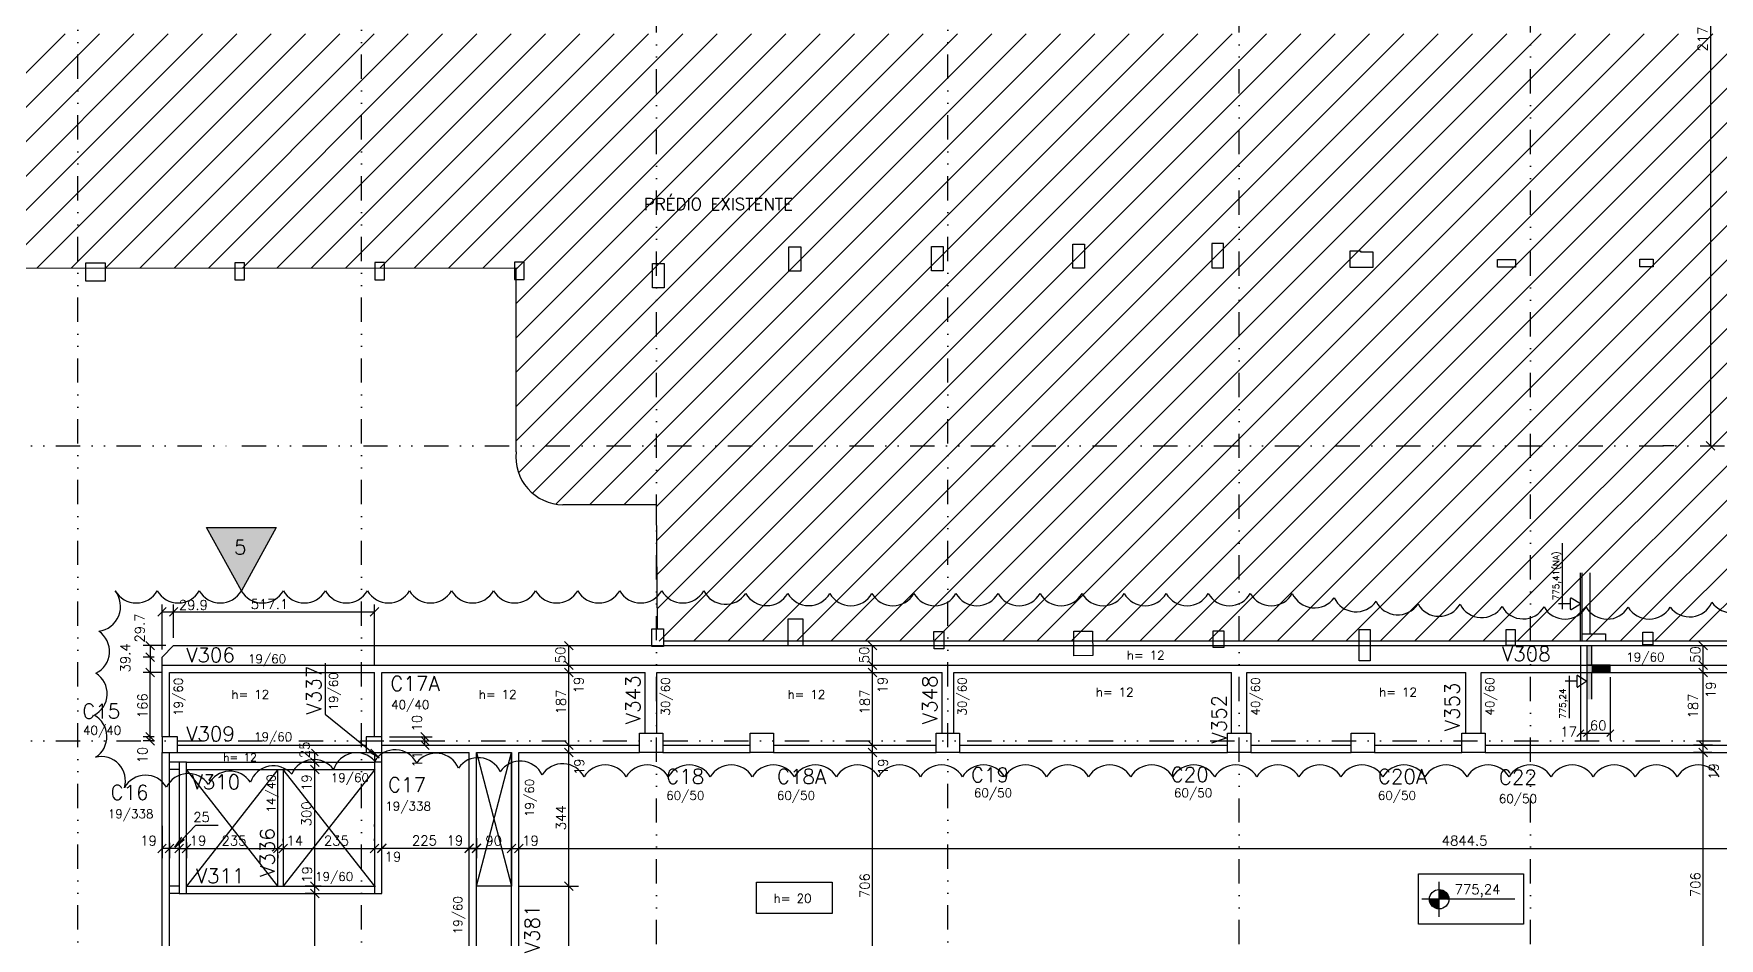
# Model space of a CAD drawing. Extents: x 550442 to 565317, y -292 to 10221.
# Drawn here: x 554076 to 558416, y 5559 to 7888 of the extents above; entities that cross this region are included whole.
import ezdxf

# ---------------------------------------------------------------- set-up
doc = ezdxf.new("R2010")
doc.units = 0
doc.header["$LTSCALE"] = 125
doc.header["$MEASUREMENT"] = 0
doc.linetypes.add('DIVIDE', pattern=[1.25, 0.5, -0.25, 0, -0.25, 0, -0.25])
doc.layers.get('0').update_dxf_attribs({"linetype": 'CONTINUOUS'})
for name, color, linetype in [('110', 113, 'CONTINUOUS'), ('205', 14, 'DIVIDE'), ('216', 7, 'CONTINUOUS'), ('219', 240, 'CONTINUOUS'), ('220', 4, 'CONTINUOUS'), ('221', 5, 'CONTINUOUS'), ('226', 10, 'CONTINUOUS'), ('230', 3, 'CONTINUOUS'), ('232', 7, 'CONTINUOUS'), ('238', 11, 'CONTINUOUS'), ('239', 4, 'CONTINUOUS'), ('250', 5, 'CONTINUOUS'), ('253', 253, 'CONTINUOUS')]:
    doc.layers.add(name, color=color, linetype=linetype)
doc.styles.get("Standard").update_dxf_attribs({"font": 'ROMANS.SHX'})

# ---------------------------------------------------------------- blocks, each defined once
blk = doc.blocks.new('_H179BAF5357-002')
for p, q in [((1132.732889, 4226.325057), (1736.29279, 4829.884958)), ((1221.15929, 4226.36311), (1824.681138, 4829.884958)), ((1309.58569, 4226.401163), (1913.069486, 4829.884958)), ((1398.012091, 4226.439216), (2001.457833, 4829.884958)), ((1486.438491, 4226.477268), (2089.846181, 4829.884958)), ((1574.864892, 4226.515321), (2178.234529, 4829.884958)), ((1663.291292, 4226.553374), (2266.622876, 4829.884958)), ((1751.717693, 4226.591427), (2355.011224, 4829.884958)), ((1840.144093, 4226.62948), (2443.399572, 4829.884958)), ((1928.570494, 4226.667533), (2531.787919, 4829.884958)), ((2016.996895, 4226.705586), (2620.176267, 4829.884958)), ((2105.423295, 4226.743639), (2708.564615, 4829.884958)), ((2193.849696, 4226.781692), (2796.952962, 4829.884958)), ((2282.276096, 4226.819744), (2885.34131, 4829.884958)), ((2370.702497, 4226.857797), (2973.729657, 4829.884958)), ((2459.128897, 4226.89585), (3062.118005, 4829.884958)), ((2547.555298, 4226.933903), (3150.506353, 4829.884958)), ((2635.981698, 4226.971956), (3238.8947, 4829.884958)), ((2724.408099, 4227.010009), (3327.283048, 4829.884958)), ((2812.834499, 4227.048062), (3415.671396, 4829.884958)), ((2897.893361, 3781.776837), (3946.001482, 4829.884958)), ((2897.893361, 3870.165185), (3857.613134, 4829.884958)), ((2897.893361, 3958.553532), (3769.224786, 4829.884958)), ((2897.893361, 4046.94188), (3680.836439, 4829.884958)), ((2897.893361, 4135.330228), (3592.448091, 4829.884958)), ((2897.893361, 4223.718575), (3504.059743, 4829.884958)), ((2904.727095, 3700.222224), (4034.389829, 4829.884958)), ((2939.976928, 3647.083709), (4122.778177, 4829.884958)), ((3000.745926, 3619.46436), (4211.166525, 4829.884958)), ((3087.400371, 3617.730457), (4299.554872, 4829.884958)), ((3175.608619, 3617.550357), (4387.94322, 4829.884958)), ((3259.530009, 3613.0834), (4476.331567, 4829.884958)), ((3260.169706, 3525.334749), (4564.719915, 4829.884958)), ((3260.809402, 3437.586098), (4653.108263, 4829.884958)), ((3261.449099, 3349.837447), (4741.49661, 4829.884958)), ((3266.009497, 3266.009497), (4829.884958, 4829.884958)), ((3354.397845, 3266.009497), (4918.273306, 4829.884958)), ((3442.786193, 3266.009497), (5006.661653, 4829.884958)), ((3531.17454, 3266.009497), (5095.050001, 4829.884958)), ((3619.562888, 3266.009497), (5183.438349, 4829.884958)), ((3707.951236, 3266.009497), (5271.826696, 4829.884958)), ((3796.339583, 3266.009497), (5360.215044, 4829.884958)), ((3884.727931, 3266.009497), (5448.603392, 4829.884958)), ((3973.116279, 3266.009497), (5536.991739, 4829.884958)), ((4061.504626, 3266.009497), (5625.380087, 4829.884958)), ((4149.892974, 3266.009497), (5713.768435, 4829.884958)), ((4238.281322, 3266.009497), (5802.156782, 4829.884958)), ((4326.669669, 3266.009497), (5890.54513, 4829.884958)), ((4415.058017, 3266.009497), (5978.933478, 4829.884958)), ((4503.446365, 3266.009497), (6067.321825, 4829.884958)), ((4591.834712, 3266.009497), (6155.710173, 4829.884958)), ((4680.22306, 3266.009497), (6244.09852, 4829.884958)), ((4768.611408, 3266.009497), (6332.486868, 4829.884958)), ((4856.999755, 3266.009497), (6420.875216, 4829.884958)), ((4945.388103, 3266.009497), (6509.263563, 4829.884958)), ((5033.77645, 3266.009497), (6597.651911, 4829.884958)), ((5122.164798, 3266.009497), (6686.040259, 4829.884958)), ((5210.553146, 3266.009497), (6774.428606, 4829.884958)), ((5298.941493, 3266.009497), (6862.816954, 4829.884958)), ((5387.329841, 3266.009497), (6951.205302, 4829.884958)), ((5475.718189, 3266.009497), (7039.593649, 4829.884958)), ((5564.106536, 3266.009497), (7127.981997, 4829.884958)), ((5652.494884, 3266.009497), (7216.370345, 4829.884958)), ((5740.883232, 3266.009497), (7304.758692, 4829.884958)), ((5829.271579, 3266.009497), (7393.14704, 4829.884958)), ((5917.659927, 3266.009497), (7481.535388, 4829.884958))]:
    blk.add_line(p, q)

msp = doc.modelspace()

# ---------------------------------------------------------------- linework, layer by layer
for p, q in [((558012.3, 6406.8), (558012.3, 6576.5)), ((558058.6, 6324.3), (558058.6, 6500.7)), ((558063.6, 6343.3), (558063.6, 6500.7)), ((558083.6, 6343.3), (558083.6, 6500.7)), ((558032.8, 6420.4), (558032.8, 6434.1)), ((558058.6, 6420.4), (558035.1, 6435.3)), ((558032.8, 6420.4), (558002.1, 6420.4)), ((558032.8, 6406.8), (558032.8, 6420.4)), ((558035.1, 6405.5), (558058.6, 6420.4))]:
    msp.add_line(p, q)
msp.add_lwpolyline([(558063.6, 6324.3), (558063.6, 6343.3), (558123.6, 6343.3), (558123.6, 6324.3), (558063.6, 6324.3)])
for centre, start, end in [((558034.3, 6434.1), 57.6277, 180), ((558034.3, 6406.8), 180, 302.377)]:
    msp.add_arc(centre, 1.5, start, end)
at = {"layer": '110'}
for points in [[(558087.6, 6262.8), (558087.6, 6312.8), (558075.6, 6174.7)], [(558075.6, 6174.7), (558087.6, 6312.8), (558075.6, 6312.8)], [(558087.6, 6262.8), (558075.6, 6174.7), (558087.6, 6174.7)], [(558087.6, 6262.8), (558087.6, 6174.7), (558087.6, 6243.8)], [(558087.6, 6262.8), (558087.6, 6243.8), (558135.6, 6262.8)], [(558135.6, 6262.8), (558087.6, 6243.8), (558135.6, 6243.8)]]:
    msp.add_solid(points, dxfattribs=at)
at = {"layer": '205'}
for p, q in [((554189.5, 2922.2), (554189.5, 9507.5)), ((554920.5, 2922.2), (554920.5, 9507.5)), ((555680, 2884.7), (555680, 9507.5)), ((556430, 2922.2), (556430, 9507.5)), ((557180, 2884.7), (557180, 9507.5)), ((557930, 2884.7), (557930, 9507.5)), ((551160.6, 6827.3), (554592, 6827.3)), ((554612, 6827.3), (560390.1, 6827.3)), ((551160.6, 6067.8), (561009.6, 6067.8))]:
    msp.add_line(p, q, dxfattribs=at)
at = {"layer": '216'}
for p, q in [((558382.5, 6838.4), (558404.6, 6816.3)), ((555464.9, 6301.8), (555442.8, 6323.9)), ((556247, 6301.8), (556224.9, 6323.9)), ((558385.9, 6301.8), (558363.8, 6323.9)), ((555464.9, 6251.8), (555442.8, 6273.9)), ((555464.9, 6232.8), (555442.8, 6254.9)), ((556247, 6251.8), (556224.9, 6273.9)), ((556247, 6232.8), (556224.9, 6254.9)), ((558385.9, 6251.8), (558363.8, 6273.9)), ((558385.9, 6232.8), (558363.8, 6254.9)), ((555094.6, 6066.8), (555072.5, 6088.9)), ((555094.6, 6056.8), (555072.5, 6078.9)), ((555094.6, 6056.8), (555072.5, 6078.9)), ((555094.6, 6045.8), (555072.5, 6067.9)), ((555464.9, 6045.8), (555442.8, 6067.9)), ((555464.9, 6026.8), (555442.8, 6048.9)), ((555464.9, 6026.8), (555442.8, 6048.9)), ((556247, 6045.8), (556224.9, 6067.9)), ((556247, 6026.8), (556224.9, 6048.9)), ((556247, 6026.8), (556224.9, 6048.9)), ((558385.9, 6045.8), (558363.8, 6067.9)), ((558385.9, 6045.8), (558363.8, 6067.9)), ((558385.9, 6045.8), (558363.8, 6067.9)), ((558385.9, 6026.8), (558363.8, 6048.9)), ((558385.9, 6026.8), (558363.8, 6048.9)), ((558385.9, 6026.8), (558363.8, 6048.9)), ((554811.1, 6001.8), (554789, 6023.9)), ((554811.1, 6001.8), (554789, 6023.9)), ((554811.1, 6001.8), (554789, 6023.9)), ((554811.1, 5982.8), (554789, 6004.9)), ((554811.1, 5982.8), (554789, 6004.9)), ((554417.5, 5801.8), (554395.4, 5779.7)), ((554395.4, 5779.7), (554417.5, 5801.8)), ((554417.5, 5801.8), (554395.4, 5779.7)), ((554436.5, 5801.8), (554414.4, 5779.7)), ((554436.5, 5801.8), (554414.4, 5779.7)), ((554439.4, 5779.7), (554461.5, 5801.8)), ((554439.4, 5779.7), (554461.5, 5801.8)), ((554461.5, 5801.8), (554439.4, 5779.7)), ((554458.4, 5779.7), (554480.5, 5801.8)), ((554458.4, 5779.7), (554480.5, 5801.8)), ((554693.4, 5779.7), (554715.5, 5801.8)), ((554693.4, 5779.7), (554715.5, 5801.8)), ((554707.4, 5779.7), (554729.5, 5801.8)), ((554707.4, 5779.7), (554729.5, 5801.8)), ((554942.4, 5779.7), (554964.5, 5801.8)), ((554942.4, 5779.7), (554964.5, 5801.8)), ((554961.4, 5779.7), (554983.5, 5801.8)), ((554961.4, 5779.7), (554983.5, 5801.8)), ((554961.4, 5779.7), (554983.5, 5801.8)), ((554961.4, 5779.7), (554983.5, 5801.8)), ((555186.4, 5779.7), (555208.5, 5801.8)), ((555186.4, 5779.7), (555208.5, 5801.8)), ((555205.4, 5779.7), (555227.5, 5801.8)), ((555205.4, 5779.7), (555227.5, 5801.8)), ((555295.4, 5779.7), (555317.5, 5801.8)), ((555295.4, 5779.7), (555317.5, 5801.8)), ((555314.4, 5779.7), (555336.5, 5801.8)), ((555314.4, 5779.7), (555336.5, 5801.8)), ((554811.1, 5682.8), (554789, 5704.9)), ((554811.1, 5682.8), (554789, 5704.9)), ((554811.1, 5663.8), (554789, 5685.9)), ((554811.1, 5663.8), (554789, 5685.9)), ((555464.9, 5682.8), (555442.8, 5704.9)), ((555464.9, 5682.8), (555442.8, 5704.9))]:
    msp.add_line(p, q, dxfattribs=at)
at = {"layer": '216', "linetype": 'Continuous'}
for p, q in [((554395.4, 6388.7), (554417.5, 6410.8)), ((554425.3, 6388.7), (554447.4, 6410.8)), ((554425.3, 6388.7), (554447.4, 6410.8)), ((554942.4, 6388.7), (554964.5, 6410.8)), ((554365.2, 6323.9), (554387.3, 6301.8)), ((554365.2, 6294.2), (554387.3, 6272.1)), ((554365.2, 6294.2), (554387.3, 6272.1)), ((554436.3, 6312.9), (554436.3, 6312.9)), ((554436.3, 6312.9), (554436.3, 6312.9)), ((554436.3, 6312.9), (554436.3, 6312.9)), ((558058.6, 6324.3), (558058.6, 6324.3)), ((554387.3, 6232.8), (554365.2, 6254.9)), ((554365.2, 6254.9), (554387.3, 6232.8)), ((554406.5, 6283.2), (554406.5, 6283.2)), ((554406.5, 6283.2), (554406.5, 6283.2)), ((554406.5, 6283.2), (554406.5, 6283.2)), ((554406.5, 6243.8), (554406.5, 6243.8)), ((554425.5, 6243.8), (554425.5, 6243.8)), ((554953.5, 6243.8), (554953.5, 6243.8)), ((558135.6, 6243.8), (558135.6, 6243.8)), ((558075.6, 6199.7), (558075.6, 6199.7)), ((558075.6, 6174.7), (558075.6, 6174.7)), ((554387.3, 6066.8), (554365.2, 6088.9)), ((554387.3, 6066.8), (554365.2, 6088.9)), ((554387.3, 6056.8), (554365.2, 6078.9)), ((554406.5, 6077.8), (554406.5, 6077.8)), ((554406.5, 6077.8), (554406.5, 6077.8)), ((558049.8, 6078.7), (558067.5, 6096.4)), ((558066.8, 6078.7), (558084.5, 6096.4)), ((558066.8, 6078.7), (558084.5, 6096.4)), ((558126.8, 6078.7), (558144.5, 6096.4)), ((554406.5, 6067.8), (554406.5, 6067.8)), ((554808.9, 6029), (554791.2, 6046.7)), ((554817.7, 6037.8), (554817.7, 6037.8)), ((554808.9, 6004), (554791.2, 6021.7)), ((554816.8, 6012.8), (554816.8, 6012.8)), ((554961.4, 5780.2), (554983.5, 5802.3)), ((554972.5, 5791.2), (554972.5, 5791.2)), ((555186.4, 5780.2), (555208.5, 5802.3)), ((555186.4, 5780.2), (555208.5, 5802.3)), ((555197.5, 5791.2), (555197.5, 5791.2)), ((555197.5, 5791.2), (555197.5, 5791.2)), ((555205.4, 5780.2), (555227.5, 5802.3)), ((555216.5, 5791.3), (555216.5, 5791.3))]:
    msp.add_line(p, q, dxfattribs=at)
at = {"layer": '219', "linetype": 'Continuous'}
for centre, radius, start, end in [((554234.8, 6414), 64.9, 277.9632, 37.9632), ((554340.1, 6485.2), 62.5, 210, 330), ((554448.3, 6485.2), 62.5, 210, 330), ((554556.6, 6485.2), 62.5, 210, 330), ((554664.8, 6485.2), 62.5, 210, 330), ((554773.1, 6485.2), 62.5, 210, 330), ((554881.3, 6485.2), 62.5, 210, 330), ((554989.6, 6485.2), 62.5, 210, 330), ((555097.8, 6485.2), 62.5, 210, 330), ((555206.1, 6485.2), 62.5, 210, 330), ((555314.4, 6485.2), 62.5, 210, 330), ((555422.6, 6485.2), 62.5, 210, 330), ((555530.9, 6485.2), 62.5, 210, 330), ((555639.1, 6485.2), 62.5, 210, 330), ((555747.4, 6485.2), 62.5, 210, 330), ((555857.4, 6481.9), 62.5, 206.5857, 326.5857), ((555963.8, 6478.5), 62.5, 209.7467, 329.7467), ((556071.9, 6478.3), 62.5, 209.9912, 329.9912), ((556180.2, 6478.2), 62.5, 209.9991, 329.9991), ((556288.4, 6478.2), 62.5, 209.9998, 329.9998), ((556396.7, 6478.2), 62.5, 210, 330), ((556504.9, 6478.2), 62.5, 210, 330), ((556613.2, 6478.2), 62.5, 210, 330), ((556721.4, 6478.2), 62.5, 210, 330), ((556829.7, 6478.2), 62.5, 210, 330), ((556938, 6478.2), 62.5, 210, 330), ((557046.2, 6478.2), 62.5, 210, 330), ((557154.5, 6478.2), 62.5, 210, 330), ((557262.7, 6478.2), 62.5, 210, 330), ((557373.9, 6472.6), 62.5, 204.159, 324.159), ((557481.1, 6462.6), 62.5, 205.2586, 325.2586), ((557588.4, 6454.7), 62.5, 206.3232, 326.3232), ((558340, 6449.5), 62.5, 216.5398, 336.5398), ((558449.1, 6459.7), 62.5, 214.13, 334.13), ((557694.8, 6451), 62.5, 209.6571, 329.6571), ((557804.5, 6447.6), 62.5, 206.7831, 326.7831), ((557911.2, 6444.2), 62.5, 209.5205, 329.5205), ((558019.2, 6443.6), 62.5, 209.9199, 329.9199), ((558127.4, 6443.5), 62.5, 209.9825, 329.9825), ((558235.7, 6443.5), 62.5, 209.999, 329.999), ((554208.9, 6298), 62.5, 296.0073, 56.0073), ((554202.7, 6189.1), 62.5, 297.4992, 57.4992), ((554202, 6078.6), 62.5, 301.8459, 61.8459), ((554907.2, 5974.4), 62.5, 41.5103, 161.5103), ((555006.8, 5982.3), 62.5, 27.6291, 147.6291), ((555111.9, 5973.5), 62.5, 22.7344, 142.7344), ((554249.8, 5964.7), 62.5, 343.6491, 103.6491), ((554581.7, 5927.1), 62.5, 32.8952, 152.8952), ((554693.3, 5940.9), 62.5, 41.2087, 161.2087), ((554797.6, 5957.1), 62.5, 36.445, 156.445), ((555220.8, 5961.9), 62.5, 25.0911, 145.0911), ((555329, 5953.1), 62.5, 25.6748, 145.6748), ((555437.8, 5946.3), 62.5, 27.1202, 147.1202), ((555547.6, 5943.5), 62.5, 30, 150), ((555655.8, 5943.5), 62.5, 30, 150), ((555764.1, 5943.5), 62.5, 30, 150), ((555872.3, 5943.5), 62.5, 30, 150), ((555980.6, 5943.5), 62.5, 30, 150), ((556088.8, 5943.5), 62.5, 30, 150), ((556197.1, 5943.5), 62.5, 30, 150), ((556305.3, 5943.5), 62.5, 30, 150), ((556413.6, 5943.5), 62.5, 30, 150), ((556521.8, 5943.5), 62.5, 30, 150), ((556630.1, 5943.5), 62.5, 30, 150), ((556738.3, 5943.5), 62.5, 30, 150), ((556846.6, 5943.5), 62.5, 30, 150), ((556954.9, 5943.5), 62.5, 30, 150), ((557063.1, 5943.5), 62.5, 30, 150), ((557171.4, 5943.5), 62.5, 30, 150), ((557279.6, 5943.5), 62.5, 30, 150), ((557387.9, 5943.5), 62.5, 30, 150), ((557496.1, 5943.5), 62.5, 30, 150), ((557604.4, 5943.5), 62.5, 30, 150), ((557712.6, 5943.5), 62.5, 30, 150), ((557820.9, 5943.5), 62.5, 30, 150), ((557929.1, 5943.5), 62.5, 30, 150), ((558037.4, 5943.5), 62.5, 30, 150), ((558145.6, 5943.5), 62.5, 30, 150), ((558253.9, 5943.5), 62.5, 30, 150), ((558362.1, 5943.5), 62.5, 30, 150), ((554364.3, 5916.7), 62.5, 30.8502, 150.8502), ((554474, 5921), 62.5, 33.5996, 153.5996)]:
    msp.add_arc(centre, radius, start, end, dxfattribs=at)
at = {"layer": '220'}
for p, q in [((558075.6, 6312.8), (558075.6, 6174.7)), ((558075.6, 6312.8), (558087.6, 6312.8)), ((558087.6, 6312.8), (558087.6, 6262.8)), ((558087.6, 6243.8), (558087.6, 6174.7))]:
    msp.add_line(p, q, dxfattribs=at)
for points in [[(554610.7, 6453.9), (554521.1, 6616.8), (554700.3, 6616.8), (554610.7, 6453.9)], [(558135.6, 6243.8), (558135.6, 6262.8), (558075.6, 6262.8)], [(558087.6, 6243.8), (558135.6, 6243.8), (558087.6, 6243.8)], [(554406.5, 6037.8), (554446.5, 6037.8), (554446.5, 6077.8), (554406.5, 6077.8), (554406.5, 6037.8)], [(554932.5, 6037.8), (554972.5, 6037.8), (554972.5, 6077.8), (554932.5, 6077.8), (554932.5, 6037.8)], [(555635.9, 6087.8), (555695.9, 6087.8), (555695.9, 6037.8), (555635.9, 6037.8), (555635.9, 6087.8)], [(555920.9, 6087.8), (555980.9, 6087.8), (555980.9, 6037.8), (555920.9, 6037.8), (555920.9, 6087.8)], [(556400, 6087.8), (556460, 6087.8), (556460, 6037.8), (556400, 6037.8), (556400, 6087.8)], [(557150, 6087.8), (557210, 6087.8), (557210, 6037.8), (557150, 6037.8), (557150, 6087.8)], [(557468.3, 6087.8), (557528.3, 6087.8), (557528.3, 6037.8), (557468.3, 6037.8), (557468.3, 6087.8)], [(557753.3, 6087.8), (557813.3, 6087.8), (557813.3, 6037.8), (557753.3, 6037.8), (557753.3, 6087.8)], [(554450.5, 5674.8), (554469.5, 5674.8), (554469.5, 6012.8), (554450.5, 6012.8), (554450.5, 5674.8)], [(554953.5, 5674.8), (554972.5, 5674.8), (554972.5, 6012.8), (554953.5, 6012.8), (554953.5, 5674.8)]]:
    msp.add_lwpolyline(points, dxfattribs=at)
at = {"layer": '226'}
for points in [[(556020.6, 7339.7), (556051, 7339.7), (556051, 7277.2), (556020.6, 7277.2), (556020.6, 7339.7)], [(556418.1, 7278.1), (556387.7, 7278.1), (556387.7, 7340.5), (556418.1, 7340.5), (556418.1, 7278.1)], [(556782, 7284.3), (556751.6, 7284.3), (556751.6, 7346.7), (556782, 7346.7), (556782, 7284.3)], [(557139.4, 7347.8), (557109.3, 7347.8), (557109.3, 7285.2), (557139.5, 7285.3), (557139.4, 7347.8)], [(554209.2, 7252.3), (554260.5, 7252.3), (554260.5, 7297.4), (554209.2, 7297.4), (554209.2, 7252.3)], [(554594.2, 7254.4), (554619.2, 7254.4), (554619.1, 7298.4), (554594.2, 7298.4), (554594.2, 7254.4)], [(554954.2, 7254.4), (554979.2, 7254.4), (554979.2, 7299.4), (554954.2, 7299.4), (554954.2, 7254.4)], [(555314.1, 7255.4), (555339.1, 7255.4), (555339.1, 7300.4), (555314.1, 7300.4), (555314.1, 7255.4)], [(557465.6, 7286.4), (557465.6, 7329.4), (557492.7, 7329.5), (557492.7, 7326.3), (557523.9, 7326.3), (557524, 7286.4), (557465.7, 7286.4)], [(557845.1, 7307.2), (557891.4, 7307.2), (557891.4, 7287.4), (557845.1, 7287.4), (557845.1, 7307.2)], [(558211.4, 7308.2), (558246.2, 7308.2), (558246.2, 7288.3), (558211.4, 7288.3), (558211.4, 7308.2)]]:
    msp.add_lwpolyline(points, dxfattribs=at)
at = {"layer": '230'}
for points in [[(555669.3, 7233.8), (555669.1, 7296.3), (555699.3, 7296.4), (555699.5, 7233.8), (555669.3, 7233.8)], [(556018.8, 6312), (556018.6, 6381.6), (556056.5, 6381.7), (556056.7, 6312.1), (556018.8, 6312)], [(555667.3, 6355.8), (555697.3, 6356), (555697.6, 6311), (555667.6, 6310.8), (555667.3, 6355.8)], [(556394.2, 6349.3), (556419.2, 6349.3), (556419.3, 6304.3), (556394.3, 6304.3), (556394.2, 6349.3)], [(556754.1, 6350.2), (556779.1, 6350.2), (556802.7, 6350.3), (556802.9, 6287.1), (556754.3, 6286.9), (556754.1, 6350.2)], [(557113.2, 6351.1), (557140.2, 6351.1), (557140.3, 6308.5), (557113.3, 6308.4), (557113.2, 6351.1)], [(557488.8, 6354.2), (557516.9, 6354.2), (557516.9, 6273.8), (557488.8, 6273.8), (557488.8, 6354.2)], [(557866.4, 6313.9), (557891.4, 6313.9), (557891.4, 6353.2), (557866.4, 6353.2), (557866.4, 6313.9)], [(558219.8, 6347.7), (558245, 6347.7), (558245, 6314.9), (558219.8, 6314.9), (558219.8, 6347.7)]]:
    msp.add_lwpolyline(points, dxfattribs=at)
at = {"layer": '232'}
for p, q in [((551997.1, 7284), (555318.4, 7285.4)), ((555318.4, 6811.8), (555318.4, 7285.4)), ((555680, 6675.7), (555438.2, 6675.6)), ((555682.2, 6355.9), (555680, 6676.4)), ((560010.4, 6324.3), (555697.5, 6324.3))]:
    msp.add_line(p, q, dxfattribs=at)
msp.add_arc((555440.3, 6798.3), 122.7, 173.686, 268.9857, dxfattribs=at)
at = {"layer": '238'}
for p, q in [((554406.5, 6283.2), (554436.3, 6312.9)), ((554436.3, 6312.9), (560200, 6312.8)), ((554406.5, 6077.8), (554406.5, 6283.2)), ((554406.5, 6262.9), (560200, 6262.8)), ((554425.5, 6077.8), (554425.5, 6243.8)), ((554425.5, 6243.8), (554953.5, 6243.8)), ((554953.5, 6077.8), (554953.5, 6243.8)), ((554972.5, 6077.8), (554972.5, 6243.8)), ((554972.5, 6243.8), (555650.9, 6243.8)), ((555650.9, 6087.8), (555650.9, 6243.8)), ((555680.9, 6087.8), (555680.9, 6243.8)), ((555680.9, 6243.8), (556415, 6243.8)), ((556415, 6087.8), (556415, 6243.8)), ((556445, 6087.8), (556445, 6243.8)), ((556445, 6243.8), (557160, 6243.8)), ((557160, 6087.8), (557160, 6243.8)), ((557200, 6087.8), (557200, 6243.8)), ((557200, 6243.8), (557763.3, 6243.8)), ((557763.3, 6087.8), (557763.3, 6243.8)), ((557803.3, 6087.8), (557803.3, 6243.8)), ((557803.3, 6243.8), (558660, 6243.8)), ((558049.8, 6221.2), (558019.1, 6221.2)), ((558029.3, 6234.9), (558029.3, 6126.1)), ((558049.8, 6234.9), (558049.8, 6221.2)), ((558049.8, 6221.2), (558049.8, 6207.6)), ((558052.1, 6236.1), (558075.6, 6221.2)), ((558075.6, 6221.2), (558052.1, 6206.3)), ((557200.6, 6087.8), (557205.6, 6087.8)), ((554406.5, 4634.8), (554406.5, 6037.8)), ((554425.5, 5331.8), (554425.5, 6037.8)), ((554446.5, 6056.8), (554932.5, 6056.8)), ((554446.5, 6037.8), (554932.5, 6037.8)), ((554953.5, 6037.8), (554953.5, 6012.8)), ((554972.5, 6056.8), (555635.9, 6056.8)), ((554972.5, 6012.8), (554972.5, 6037.8)), ((554972.5, 6037.8), (555197.5, 6037.8)), ((555197.5, 5331.8), (555197.5, 6037.8)), ((555216.5, 5331.8), (555216.5, 6037.8)), ((555216.5, 6037.8), (555306.5, 6037.8)), ((555306.5, 5331.8), (555306.5, 6037.8)), ((555325.5, 5331.8), (555325.5, 6037.8)), ((555325.5, 6037.8), (555635.9, 6037.8)), ((555695.9, 6056.8), (555920.9, 6056.8)), ((555695.9, 6037.8), (555920.9, 6037.8)), ((555980.9, 6056.8), (556400, 6056.8)), ((555980.9, 6037.8), (556400, 6037.8)), ((556460, 6056.8), (557150, 6056.8)), ((556460, 6037.8), (557150, 6037.8)), ((557210, 6056.8), (557468.3, 6056.8)), ((557210, 6037.8), (557468.3, 6037.8)), ((557528.3, 6056.8), (557753.3, 6056.8)), ((557528.3, 6037.8), (557753.3, 6037.8)), ((557813.3, 6056.8), (558650, 6056.8)), ((557813.3, 6037.8), (558650, 6037.8)), ((554450.5, 6012.8), (554425.5, 6012.8)), ((554450.5, 5993.8), (554425.5, 5993.8)), ((554469.5, 6012.8), (554953.5, 6012.8)), ((554469.5, 5993.8), (554953.5, 5993.8)), ((554704.5, 5692.8), (554704.5, 5993.8)), ((554718.5, 5993.8), (554718.5, 5692.8)), ((554450.5, 5693.3), (554425.5, 5693.3)), ((554469.5, 5693.8), (554956.5, 5693.8)), ((557695, 5615), (557695, 5705)), ((554450.5, 5674.8), (554425.5, 5674.8)), ((554469.5, 5674.8), (554956.5, 5674.8)), ((557890, 5660), (557650, 5660)), ((557670.2, 5656.9), (557673.2, 5660)), ((557670.9, 5654.1), (557676.8, 5660)), ((557671.6, 5651.3), (557680.3, 5660)), ((557672.8, 5648.9), (557683.8, 5660)), ((557674, 5646.6), (557687.4, 5660)), ((557675.5, 5644.5), (557690.9, 5660)), ((557677.2, 5642.7), (557694.5, 5660)), ((557678.9, 5640.9), (557695, 5657)), ((557681, 5639.5), (557695, 5653.4)), ((557683.2, 5638.1), (557695, 5649.9)), ((557685.6, 5636.9), (557695, 5646.4)), ((557688.2, 5636.1), (557695, 5642.8)), ((557694.5, 5684.8), (557695, 5685.3)), ((557695, 5681.7), (557697.9, 5684.7)), ((557695, 5678.2), (557700.9, 5684.1)), ((557695, 5674.6), (557703.6, 5683.3)), ((557695, 5671.1), (557706.1, 5682.2)), ((557695, 5667.6), (557708.4, 5681)), ((557695, 5664), (557710.4, 5679.4)), ((557695, 5660.5), (557712.3, 5677.8)), ((557698, 5660), (557714, 5676)), ((557701.5, 5660), (557715.5, 5673.9)), ((557705.1, 5660), (557717, 5671.9)), ((557708.6, 5660), (557718, 5669.3)), ((557712.1, 5660), (557719, 5666.8)), ((557715.7, 5660), (557719.5, 5663.8)), ((557719.2, 5660), (557719.9, 5660.7)), ((557691.1, 5635.4), (557695, 5639.3)), ((557694.4, 5635.1), (557695, 5635.8))]:
    msp.add_line(p, q, dxfattribs=at)
msp.add_lwpolyline([(555216.5, 6037.8), (555306.5, 6037.8), (555306.5, 5693.8), (555216.5, 5693.8), (555216.5, 6037.8)], dxfattribs=at)
msp.add_circle((557695, 5660), 25, dxfattribs=at)
for centre, start, end in [((558051.3, 6234.9), 57.623, 180), ((558051.3, 6207.6), 180, 302.3723)]:
    msp.add_arc(centre, 1.5, start, end, dxfattribs=at)
at = {"layer": '239'}
for points in [[(555937.4, 5704.1), (556132.3, 5704.1), (556132.3, 5623.5), (555937.4, 5623.5), (555937.4, 5704.1)], [(557642, 5725), (557912.3, 5725), (557912.3, 5596), (557642, 5596), (557642, 5725)]]:
    msp.add_lwpolyline(points, dxfattribs=at)
at = {"layer": '250'}
for p, q in [((558393.6, 9002.8), (558393.6, 6827.3)), ((558299.8, 6827.3), (558271, 6827.3)), ((558395.7, 6827.3), (558412.3, 6827.3)), ((555453.8, 6262.9), (555453.8, 6312.8)), ((556236, 6262.9), (556236, 6312.8)), ((558374.8, 6262.8), (558374.8, 6312.8)), ((555453.8, 6056.8), (555453.8, 6262.9)), ((556236, 6056.8), (556236, 6262.9)), ((558374.8, 6056.8), (558374.8, 6262.8)), ((554992.5, 6077.8), (555102.3, 6077.8)), ((555083.6, 6067.8), (555083.6, 6077.8)), ((554992.5, 6067.8), (555102.3, 6067.8)), ((554992.5, 6067.8), (555102.3, 6067.8)), ((554992.5, 6056.8), (555102.3, 6056.8)), ((555083.6, 6056.8), (555083.6, 6067.8)), ((555216.5, 6037.8), (555306.5, 5693.8)), ((555216.5, 5693.8), (555306.5, 6037.8)), ((555453.8, 6037.8), (555453.8, 6056.8)), ((555453.8, 5693.8), (555453.8, 6037.8)), ((556233.8, 6037.8), (556261, 6037.8)), ((556236, 6037.8), (556236, 6056.8)), ((556236, 5331.8), (556236, 6037.8)), ((558398.7, 6056.8), (558349.8, 6056.8)), ((558386, 6056.8), (558349.8, 6056.8)), ((558392.9, 6037.8), (558349.8, 6037.8)), ((558396.9, 6037.8), (558349.8, 6037.8)), ((558374.8, 6037.8), (558374.8, 6056.8)), ((558374.8, 5331.8), (558374.8, 6037.8)), ((554704.5, 5693.8), (554469.5, 5993.8)), ((554704.5, 5993.8), (554469.5, 5693.8)), ((554717, 5994.8), (554953.5, 5693.8)), ((554718.5, 5692.8), (554955, 5993.8)), ((554800, 5993.8), (554800, 6012.8)), ((554800, 5693.8), (554800, 5993.8)), ((554406.5, 5848.9), (554406.5, 5765.8)), ((554953.5, 5847.2), (554953.5, 5852.5)), ((555216.5, 5816.9), (555216.5, 5765.8)), ((554406.5, 5796.7), (554406.5, 5765.8)), ((554425.5, 5790.8), (554406.5, 5790.8)), ((554406.5, 5785.6), (554406.5, 5765.8)), ((554425.5, 5805.5), (554425.5, 5765.8)), ((554450.5, 5790.8), (554425.5, 5790.8)), ((554450.5, 5805.5), (554450.5, 5765.8)), ((554450.5, 5790.8), (554469.5, 5790.8)), ((554469.5, 5806.3), (554469.5, 5765.8)), ((554469.5, 5790.8), (554704.5, 5790.8)), ((554704.5, 5790.8), (554718.5, 5790.8)), ((554704.5, 5774.5), (554704.5, 5765.8)), ((554718.5, 5808.6), (554718.5, 5815.8)), ((554718.5, 5790.8), (554953.5, 5790.8)), ((554953.5, 5810.4), (554953.5, 5815.8)), ((554953.5, 5790.8), (554972.5, 5790.8)), ((554972.5, 5802.2), (554972.5, 5815.8)), ((554972.5, 5777.2), (554972.5, 5815.8)), ((554972.5, 5791.2), (554972.5, 5815.8)), ((555197.5, 5791.2), (555197.5, 5815.8)), ((555197.5, 5790.8), (555216.5, 5790.8)), ((555216.5, 5790.8), (555306.5, 5790.8)), ((555306.5, 5790.8), (555325.5, 5790.8)), ((555306.5, 5775.4), (555306.5, 5765.8)), ((555325.5, 5809.6), (555325.5, 5815.8)), ((555325.5, 5790.8), (560170, 5790.8)), ((554815.9, 5693.8), (554775, 5693.8)), ((554800, 5674.8), (554800, 5693.8)), ((555326.5, 5693.8), (555478.8, 5693.8)), ((555453.8, 5331.8), (555453.8, 5693.8)), ((554793.8, 5674.8), (554775, 5674.8)), ((554800, 5331.8), (554800, 5674.8))]:
    msp.add_line(p, q, dxfattribs=at)
at = {"layer": '250', "linetype": 'Continuous'}
for p, q in [((554406.5, 6303.2), (554406.5, 6418.5)), ((554406.5, 6399.7), (554436.3, 6399.7)), ((554436.3, 6332.9), (554436.3, 6418.5)), ((554436.3, 6332.9), (554436.3, 6418.5)), ((554436.3, 6399.7), (554953.5, 6399.7)), ((554953.5, 6263.8), (554953.5, 6418.5)), ((554416.3, 6312.9), (554357.5, 6312.9)), ((554376.2, 6312.9), (554376.2, 6283.2)), ((558058.6, 6311.8), (558058.6, 6068.8)), ((554386.5, 6283.2), (554357.5, 6283.2)), ((554386.5, 6283.2), (554357.5, 6283.2)), ((554376.2, 6283.2), (554376.2, 6243.8)), ((554386.5, 6243.8), (554357.5, 6243.8)), ((554405.5, 6243.8), (554357.5, 6243.8)), ((554376.2, 6077.8), (554376.2, 6243.8)), ((558135.6, 6231.3), (558135.6, 6068.8)), ((558075.6, 6187.2), (558075.6, 6068.8)), ((558075.6, 6162.2), (558075.6, 6068.8)), ((554386.5, 6077.8), (554357.5, 6077.8)), ((554386.5, 6077.8), (554357.5, 6077.8)), ((554376.2, 6067.8), (554376.2, 6077.8)), ((558058.6, 6087.5), (558075.6, 6087.5)), ((558075.6, 6087.5), (558135.6, 6087.5)), ((554386.5, 6067.8), (554357.5, 6067.8)), ((554792.7, 6037.8), (554775, 6037.8)), ((554800, 6012.8), (554800, 6037.8)), ((554791.8, 6012.8), (554775, 6012.8)), ((554972.5, 5791.2), (555197.5, 5791.2)), ((555197.5, 5791.2), (555216.5, 5791.2)), ((555216.5, 5771.3), (555216.5, 5772.5))]:
    msp.add_line(p, q, dxfattribs=at)
at = {"layer": '250'}
for points in [[(554826.5, 6267.5), (554826.5, 6136.2), (554966, 6023.6), (554944.5, 6046.2), (554966, 6023.6), (554939.3, 6039.8)], [(554551.2, 5849.9), (554492.5, 5849.9), (554439.2, 5794.3), (554463.5, 5813.8), (554439.2, 5794.3), (554457.6, 5819.5)]]:
    msp.add_lwpolyline(points, dxfattribs=at)
at = {"layer": '253'}
for points in [[(554521.1, 6616.8), (554700.3, 6616.8), (554610.7, 6453.9)], [(554521.1, 6616.8), (554610.7, 6453.9), (554521.1, 6616.8)]]:
    msp.add_solid(points, dxfattribs=at)

# ---------------------------------------------------------------- block references
at = {"layer": '221'}
msp.add_blockref('_H179BAF5357-002', (552420.5, 3058.3), dxfattribs=at)

# ---------------------------------------------------------------- texts
msp.add_text('775,41(NA)', height=16.5, rotation=90).set_placement((558004, 6429.8))
at = {"layer": '216'}
for s, height, p in [('2175.5', 25, (558386.1, 7842.6)), ('50', 25, (555444.9, 6267.4)), ('50', 25, (556227, 6267.4)), ('50', 25, (558367.1, 6268.5)), ('19/60', 22.5, (554459.7, 6131.8)), ('19/60', 22.5, (554859.5, 6146)), ('19', 25, (555492.1, 6190.1)), ('30/60', 22.5, (555714.1, 6132.8)), ('19', 25, (556274.2, 6190.1)), ('30/60', 22.5, (556478.1, 6132.8)), ('40/60', 22.5, (557233.1, 6132.8)), ('40/60', 22.5, (557836.5, 6132.8)), ('19', 25, (558406.9, 6178)), ('187', 25, (555446.3, 6135.7)), ('187', 25, (556228.5, 6135.7)), ('775,24', 16.5, (558021, 6124.6)), ('187', 25, (558361.4, 6125.5)), ('10', 25, (555075.4, 6091.8)), ('11', 25, (555076.1, 5998.5)), ('19', 25, (555493.2, 5979.4)), ('19', 25, (556275.3, 5979.4)), ('19', 25, (558414.2, 5967.6)), ('14/40', 22.5, (554698.8, 5882.9)), ('19', 25, (554791.2, 5938.7)), ('19/60', 22.5, (555364.2, 5871.6)), ('300', 25, (554790.8, 5847.7)), ('344', 25, (555446.3, 5837.5)), ('19', 25, (554792.5, 5702.2)), ('706', 25, (556228.5, 5662.8)), ('706', 25, (558367.3, 5665.3)), ('19/60', 22.5, (555179.6, 5569.7))]:
    msp.add_text(s, height=height, rotation=90, dxfattribs=at).set_placement(p)
at = {"layer": '216', "linetype": 'Continuous'}
for s, p in [('29.9', (554449.7, 6405)), ('517.1', (554634.9, 6407.2)), ('60', (558083.1, 6095)), ('17', (558007.1, 6078.6)), ('225', (555050, 5798.7)), ('19', (555139.1, 5798.7))]:
    msp.add_text(s, height=25, dxfattribs=at).set_placement(p)
for s, p in [('29.7', (554361.6, 6320.7)), ('39.4', (554324.6, 6243.8)), ('166', (554368.7, 6125.8)), ('10', (554368.7, 6009.5)), ('25', (554786.4, 6022.8))]:
    msp.add_text(s, height=25, rotation=90, dxfattribs=at).set_placement(p)
at = {"layer": '216'}
for s, height, p in [('19/60', 22.5, (554627.7, 6267.4)), ('h= 12', 22.5, (556890.7, 6276.9)), ('19/60', 22.5, (558176.8, 6272.1)), ('h= 12', 22.5, (554585.1, 6176.1)), ('40/40', 22.5, (554996.4, 6149.6)), ('h= 12', 22.5, (555222.1, 6176.1)), ('h= 12', 22.5, (556017.1, 6176.1)), ('h= 12', 22.5, (556810.9, 6182.1)), ('h= 12', 22.5, (557540.4, 6182.1)), ('40/40', 22.5, (554203, 6083.6)), ('19/60', 22.5, (554643.4, 6067.1)), ('h= 12', 20, (554563.8, 6015.4)), ('19/60', 22.5, (554841.1, 5961.6)), ('60/50', 22.5, (556497, 5922.4)), ('60/50', 22.5, (557012.2, 5922.4)), ('19/338', 22.5, (554981.4, 5888.3)), ('60/50', 22.5, (555704.6, 5916)), ('60/50', 22.5, (555989.6, 5916)), ('60/50', 22.5, (557537, 5916)), ('60/50', 22.5, (557848.6, 5907.6)), ('19/338', 22.5, (554266.8, 5868.5)), ('25', 25, (554486.9, 5859)), ('19', 25, (554350.4, 5798.3)), ('19', 25, (554477.8, 5798.3)), ('235', 25, (554559.5, 5798.3)), ('14', 25, (554726.8, 5798.3)), ('235', 25, (554823.5, 5798.3)), ('90', 25, (555239, 5798.3)), ('19', 25, (555333.8, 5798.3)), ('4844.5', 25, (557701.5, 5798.3)), ('19', 25, (554979.8, 5756.8)), ('19/60', 22.5, (554800.5, 5707)), ('775,24', 25, (557734.9, 5672.9)), ('h= 20', 22.5, (555981.5, 5651))]:
    msp.add_text(s, height=height, dxfattribs=at).set_placement(p)
at = {"layer": '220'}
for s, height, p in [('PRÉDIO EXISTENTE', 31.25, (555646.8, 7434)), ('5', 37.5, (554591.7, 6547.2)), ('V306', 37.5, (554468.7, 6270.1)), ('V308', 37.5, (557856.7, 6272.9)), ('C17A', 37.5, (554994.4, 6196.6)), ('C15', 37.5, (554200.9, 6125.5)), ('V309', 37.5, (554468.7, 6067.1)), ('C18', 37.5, (555704.6, 5957.4)), ('C18A', 37.5, (555989.6, 5957.4)), ('C19', 37.5, (556489.5, 5961.3)), ('C20', 37.5, (557003.4, 5962.2)), ('C20A', 37.5, (557537, 5957.4)), ('C22', 37.5, (557848.6, 5955.3)), ('C16', 37.5, (554273.7, 5916.2)), ('V310', 37.5, (554482.4, 5943.2)), ('C17', 37.5, (554988.3, 5936)), ('V311', 37.5, (554493.4, 5701.5))]:
    msp.add_text(s, height=height, dxfattribs=at).set_placement(p)
for s, p in [('V337', (554816.4, 6136)), ('V343', (555637.9, 6110.8)), ('V348', (556402, 6110.8)), ('V353', (557747, 6092.6)), ('V352', (557147, 6060.8)), ('V336', (554696.4, 5717.8)), ('V381', (555378.1, 5521.1))]:
    msp.add_text(s, height=37.5, rotation=90, dxfattribs=at).set_placement(p)

doc.saveas('drawing.dxf')
